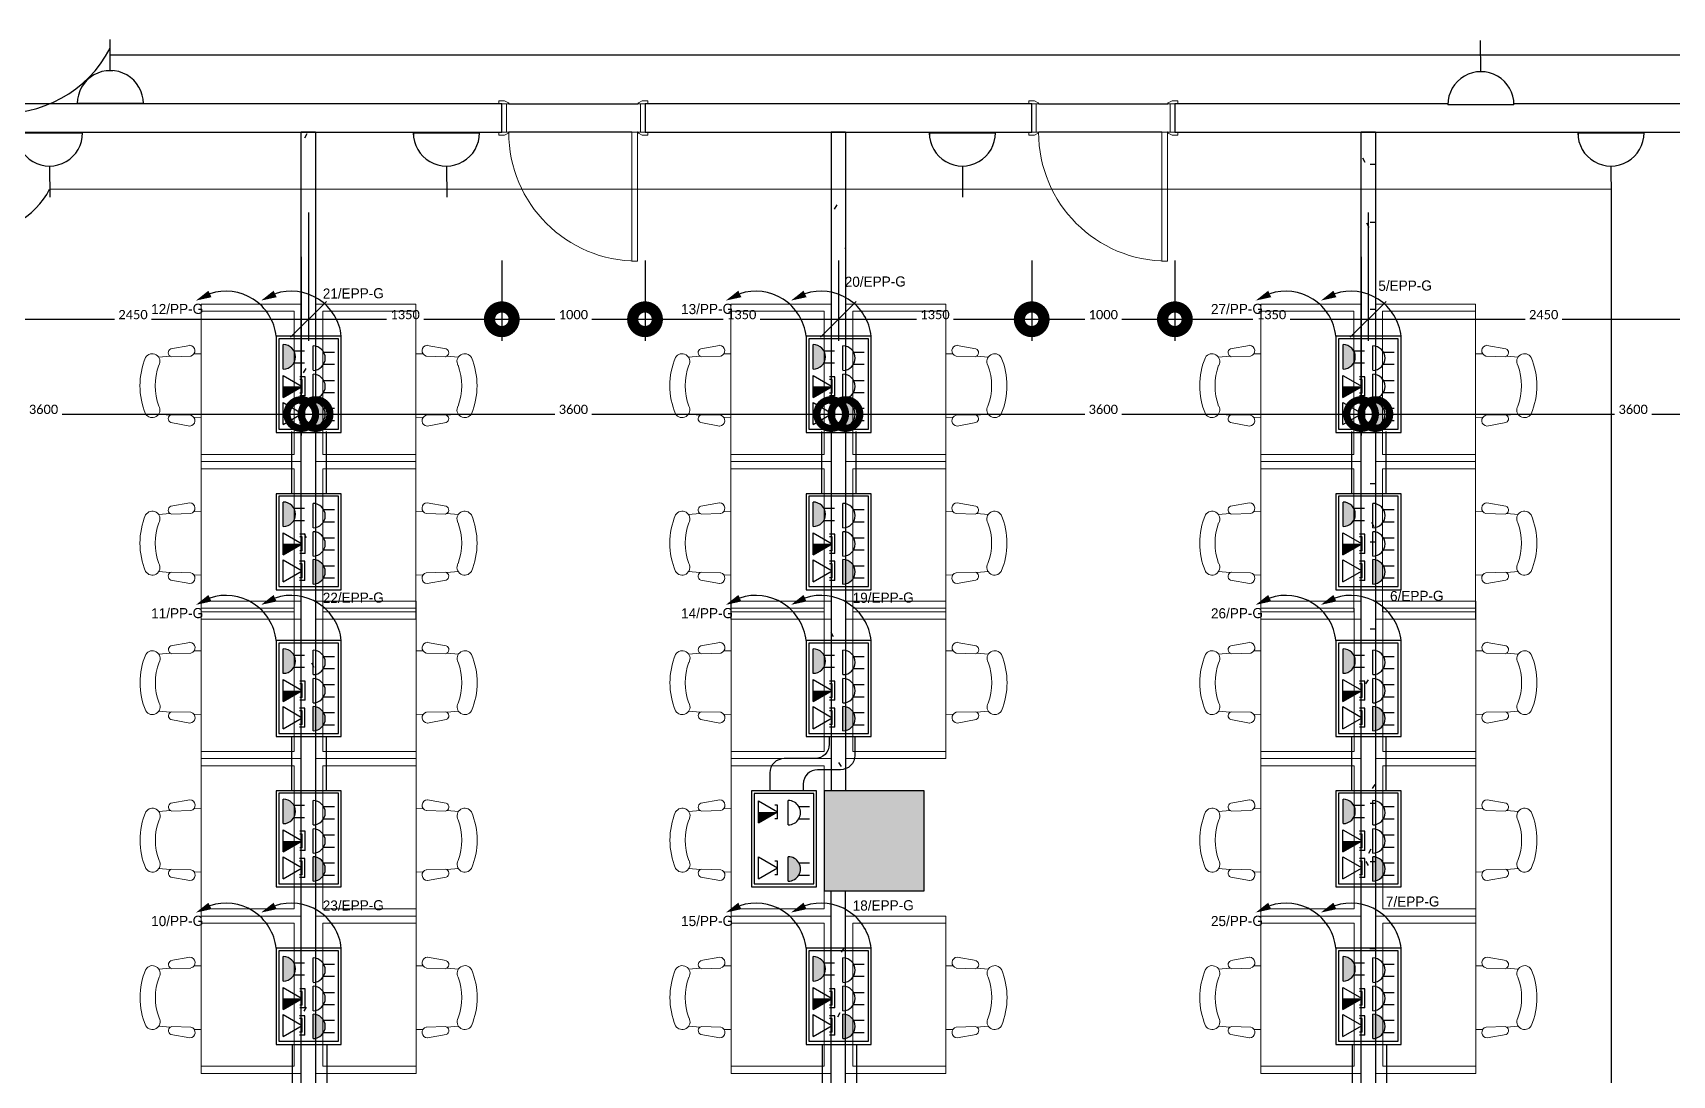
# Model space of a CAD drawing. Header units: metres. Extents: x 15.7 to 112.1, y 4.7 to 71.5.
# Drawn here: x 74.62 to 86.07, y 49.46 to 56.74 of the extents above; entities that cross this region are included whole.
import ezdxf

# ---------------------------------------------------------------- set-up
doc = ezdxf.new("R2010")
doc.units = ezdxf.units.M
doc.set_wipeout_variables(frame=1)
doc.layers.get('0').update_dxf_attribs({"color": 3})
for name, color, linetype in [('00', 252, 'Continuous'), ('E-SOCKET', 3, 'Continuous'), ('EL. BLOCK', 3, 'Continuous'), ('PW', 4, 'Continuous')]:
    doc.layers.add(name, color=color, linetype=linetype)
for name, color, linetype, lineweight in [('03-A-XR-GF$0$A-FURN', 55, 'Continuous', 5), ('A-DIM', 7, 'Continuous', 5), ('A-DOOR', 5, 'Continuous', 5)]:
    doc.layers.add(name, color=color, linetype=linetype, lineweight=lineweight)
doc.styles.add('Calibri', font='calibri.ttf', dxfattribs={"height": 0.212639})
doc.dimstyles.new('ECG_Dimn-Detl-100', dxfattribs={"dimscale": 0.3048, "dimtxt": 0.25, "dimasz": 1.312336, "dimexe": 0.492126, "dimexo": 0.0625, "dimgap": 0, "dimtad": 1, "dimdec": 0, "dimlfac": 1000, "dimzin": 0, "dimdsep": 46, "dimtxsty": 'Calibri', "dimblk1": 'DOTSMALL', "dimblk2": 'DOTSMALL', "dimsah": 1, "dimcen": 0.09, "dimdle": 0.492126, "dimazin": 0, "dimtfac": 1, "dimtdec": 4, "dimtix": 1, "dimtmove": 0, "dimatfit": 3, "dimfxl": 0.492126, "dimfxlon": 1, "dimtvp": 1, "dimtolj": 1, "dimtzin": 0, "dimarcsym": 2})
doc.dimstyles.new('ECG_Dimn-Detl-100_2', dxfattribs={"dimscale": 0.3048, "dimtxt": 0.25, "dimasz": 1.312336, "dimexe": 0.492126, "dimexo": 0.0625, "dimgap": 0, "dimtad": 1, "dimdec": 0, "dimlfac": 1000, "dimzin": 0, "dimdsep": 46, "dimtxsty": 'Calibri', "dimblk1": 'DOTSMALL', "dimblk2": 'DOTSMALL', "dimsah": 1, "dimcen": 0.09, "dimdle": 0.492126, "dimazin": 0, "dimtfac": 1, "dimtdec": 4, "dimtix": 1, "dimtmove": 0, "dimatfit": 3, "dimfxl": 0.492126, "dimfxlon": 1, "dimtvp": 1, "dimtolj": 1, "dimtzin": 0, "dimarcsym": 2})
doc.dimstyles.new('ECG_Dimn-Detl-100_3', dxfattribs={"dimscale": 0.3048, "dimtxt": 0.25, "dimasz": 0.82021, "dimexe": 0.492126, "dimexo": 0.0625, "dimgap": 0, "dimtad": 1, "dimdec": 0, "dimlfac": 1000, "dimzin": 0, "dimdsep": 46, "dimtxsty": 'Calibri', "dimblk1": 'DOTSMALL', "dimblk2": 'OBLIQUE', "dimsah": 1, "dimcen": 0.09, "dimdle": 0.492126, "dimazin": 0, "dimtfac": 1, "dimtdec": 4, "dimtix": 1, "dimtmove": 0, "dimatfit": 3, "dimfxl": 0.492126, "dimfxlon": 1, "dimtvp": 1, "dimtolj": 1, "dimtzin": 0, "dimarcsym": 2})
doc.dimstyles.new('ECG_Dimn-Detl-100_4', dxfattribs={"dimscale": 0.3048, "dimtxt": 0.25, "dimasz": 0.82021, "dimexe": 0.492126, "dimexo": 0.0625, "dimgap": 0, "dimtad": 1, "dimdec": 0, "dimlfac": 1000, "dimzin": 0, "dimdsep": 46, "dimtxsty": 'Calibri', "dimblk1": 'OBLIQUE', "dimblk2": 'DOTSMALL', "dimsah": 1, "dimcen": 0.09, "dimdle": 0.492126, "dimazin": 0, "dimtfac": 1, "dimtdec": 4, "dimtix": 1, "dimtmove": 0, "dimatfit": 3, "dimfxl": 0.492126, "dimfxlon": 1, "dimtvp": 1, "dimtolj": 1, "dimtzin": 0, "dimarcsym": 2})
pattern_1 = [(0, (0, 0), (0.813, 0.203), [0.034, -0.576, 0.034, -0.576, -3.251]), (0, (0, 0), (0.813, 0.203), [-1.219, 0.034, -1.186, 0.034, -0.576, -1.422]), (0, (0, 0), (0.813, 0.203), [-3.048, 0.034, -0.373, 0.034, -0.982]), (120, (0.305, 0.102), (-0.58230316, 0.60257865), [0.034, -0.576, 0.034, -0.576, -3.251]), (120, (0.305, 0.102), (-0.58230316, 0.60257865), [-1.219, 0.034, -1.186, 0.034, -0.576, -1.422]), (120, (0.305, 0.102), (-0.58230316, 0.60257865), [-3.048, 0.034, -0.373, 0.034, -0.982]), (240, (0.406, 0.508), (-0.23069684, -0.80557865), [0.034, -0.576, 0.034, -0.576, -3.251]), (240, (0.406, 0.508), (-0.23069684, -0.80557865), [-1.219, 0.034, -1.186, 0.034, -0.576, -1.422]), (240, (0.406, 0.508), (-0.23069684, -0.80557865), [-3.048, 0.034, -0.373, 0.034, -0.982])]

# ---------------------------------------------------------------- blocks, each defined once
blk = doc.blocks.new('ECG_ Door-Single Leaf-Gnrc - 1000x2200 mm-2067090-GROUND FLOOR PLAN')
at = {"layer": 'A-DOOR'}
for p, q in [((-0.52, 0.12), (-0.48, 0.12)), ((-0.52, 0.1), (-0.52, 0.12)), ((-0.48, 0.12), (-0.454, 0.106)), ((0.454, 0.106), (0.48, 0.12)), ((0.48, 0.12), (0.52, 0.12)), ((0.52, 0.12), (0.52, 0.1)), ((-0.45, 0.1), (-0.5, 0.1)), ((-0.5, 0.1), (-0.468, 0.1)), ((-0.468, 0.1), (-0.468, -0.1)), ((0.5, 0.1), (0.45, 0.1)), ((0.468, 0.1), (0.5, 0.1)), ((0.468, -0.1), (0.468, 0.1)), ((-0.52, -0.12), (-0.52, -0.1)), ((-0.5, -0.1), (-0.45, -0.1)), ((-0.468, -0.1), (-0.5, -0.1)), ((-0.454, -0.106), (-0.48, -0.12)), ((0.408, -0.1), (0.448, -0.1)), ((0.408, -1), (0.408, -0.1)), ((0.408, -0.1), (0.408, -1)), ((0.448, -0.1), (0.408, -0.1)), ((0.448, -0.1), (0.448, -1)), ((0.448, -1), (0.448, -0.1)), ((0.45, -0.1), (0.5, -0.1)), ((0.48, -0.12), (0.454, -0.106)), ((0.5, -0.1), (0.468, -0.1)), ((0.52, -0.1), (0.52, -0.12)), ((-0.48, -0.12), (-0.52, -0.12)), ((0.52, -0.12), (0.48, -0.12)), ((0.448, -1), (0.408, -1)), ((0.408, -1), (0.448, -1))]:
    blk.add_line(p, q, dxfattribs=at)
for centre, radius, start, end in [((-0.458, 0.099), 0.00806, 7.125, 60.2551), ((0.458, 0.099), 0.00806, 119.7449, 172.875), ((-0.458, -0.099), 0.00806, 299.7449, 352.875), ((0.448, -0.1), 0.9, 180, 270), ((0.458, -0.099), 0.00806, 187.125, 240.2551)]:
    blk.add_arc(centre, radius, start, end, dxfattribs=at)
blk = doc.blocks.new('B806-B02 - CALL CENTER - FURN GROUND FLOOR_dwg_03-A-XR-GF$0$chair-3478258-GROUND FLOOR PLAN')
at = {"layer": '03-A-XR-GF$0$A-FURN'}
for p, q in [((21.982, -2.594), (22.027, -2.595)), ((22.188, -2.615), (22.054, -2.611)), ((22.193, -2.559), (22.061, -2.535)), ((22.199, -2.611), (22.278, -2.618)), ((21.982, -3.041), (22.027, -3.039)), ((22.188, -3.02), (22.054, -3.024)), ((22.193, -3.075), (22.061, -3.099)), ((22.199, -3.023), (22.278, -3.016))]:
    blk.add_line(p, q, dxfattribs=at)
for centre, radius, start, end in [((22.063, -2.573), 0.0384, 93.5132, 255.9932), ((22.182, -2.586), 0.0291, 282.2827, 67.7765), ((22.323, -2.648), 0.0542, 31.265, 209.6825), ((21.898, -2.817), 0.511, 337.2611, 22.7389), ((21.891, -2.817), 0.411, 339.7134, 20.2866), ((22.323, -2.986), 0.0542, 150.3175, 328.735), ((22.063, -3.061), 0.0384, 104.0068, 266.4868), ((22.182, -3.048), 0.0291, 292.2235, 77.7173)]:
    blk.add_arc(centre, radius, start, end, dxfattribs=at)
blk = doc.blocks.new('B806-B02 - CALL CENTER - FURN GROUND FLOOR_dwg_03-A-XR-GF$0$UNIT130-3478259-GROUND FLOOR PLAN')
at = {"layer": '03-A-XR-GF$0$A-FURN'}
for p, q in [((-0.725, -1.05), (-0.725, -0.25)), ((-0.025, -1.2), (-0.725, -1.2))]:
    blk.add_line(p, q, dxfattribs=at)
at = {"layer": '03-A-XR-GF$0$A-FURN', "flags": 128}
for points in [[(-0.725, -1.2), (-0.725, -0.1), (-0.025, -0.1)], [(-0.725, -1.15), (-0.075, -1.15), (-0.075, -0.15), (-0.725, -0.15)]]:
    blk.add_lwpolyline(points, dxfattribs=at)
at = {"extrusion": (0, 0, -1), "zscale": -1}
blk.add_blockref('B806-B02 - CALL CENTER - FURN GROUND FLOOR_dwg_03-A-XR-GF$0$chair-3478258-GROUND FLOOR PLAN', (-21.257, 2.147), dxfattribs=at)
blk = doc.blocks.new('B806-B02 - CALL CENTER - FURN GROUND FLOOR_dwg_03-A-XR-GF$0$UNIT130-3478260-GROUND FLOOR PLAN')
at = {"layer": '03-A-XR-GF$0$A-FURN'}
for p, q in [((-0.725, -1.05), (-0.725, -0.25)), ((-0.025, -1.2), (-0.725, -1.2))]:
    blk.add_line(p, q, dxfattribs=at)
at = {"layer": '03-A-XR-GF$0$A-FURN', "flags": 128}
for points in [[(-0.725, -1.2), (-0.725, -0.1), (-0.025, -0.1)], [(-0.725, -1.15), (-0.075, -1.15), (-0.075, -0.15), (-0.725, -0.15)]]:
    blk.add_lwpolyline(points, dxfattribs=at)
at = {"extrusion": (0, 0, -1), "zscale": -1}
blk.add_blockref('B806-B02 - CALL CENTER - FURN GROUND FLOOR_dwg_03-A-XR-GF$0$chair-3478258-GROUND FLOOR PLAN', (-21.257, 2.147), dxfattribs=at)
blk = doc.blocks.new('B806-B02 - CALL CENTER - FURN GROUND FLOOR_dwg_03-A-XR-GF$0$UNIT130-V107-GROUND FLOOR PLAN')
at = {"layer": '03-A-XR-GF$0$A-FURN'}
blk.add_line((-0.725, -1.05), (-0.725, -0.25), dxfattribs=at)
at = {"layer": '03-A-XR-GF$0$A-FURN', "flags": 128}
blk.add_lwpolyline([(-0.725, -1.2), (-0.725, -0.1), (-0.025, -0.1), (-0.025, -1.2)], close=True, dxfattribs=at)
blk.add_lwpolyline([(-0.725, -1.15), (-0.075, -1.15), (-0.075, -0.15), (-0.725, -0.15)], dxfattribs=at)
at = {"extrusion": (0, 0, -1), "zscale": -1}
blk.add_blockref('B806-B02 - CALL CENTER - FURN GROUND FLOOR_dwg_03-A-XR-GF$0$chair-3478258-GROUND FLOOR PLAN', (-21.257, 2.147), dxfattribs=at)
blk = doc.blocks.new('B806-B02 - CALL CENTER - FURN GROUND FLOOR_dwg_03-A-XR-GF$0$UNIT130-V108-GROUND FLOOR PLAN')
at = {"layer": '03-A-XR-GF$0$A-FURN'}
for p, q in [((-0.725, -1.05), (-0.725, -0.25)), ((-0.025, -1.2), (-0.725, -1.2))]:
    blk.add_line(p, q, dxfattribs=at)
at = {"layer": '03-A-XR-GF$0$A-FURN', "flags": 128}
for points in [[(-0.725, -1.2), (-0.725, -0.1), (-0.025, -0.1)], [(-0.725, -1.15), (-0.075, -1.15), (-0.075, -0.15), (-0.725, -0.15)]]:
    blk.add_lwpolyline(points, dxfattribs=at)
at = {"extrusion": (0, 0, -1), "zscale": -1}
blk.add_blockref('B806-B02 - CALL CENTER - FURN GROUND FLOOR_dwg_03-A-XR-GF$0$chair-3478258-GROUND FLOOR PLAN', (-21.257, 2.147), dxfattribs=at)
blk = doc.blocks.new('B806-B02 - CALL CENTER - FURN GROUND FLOOR_dwg_03-A-XR-GF$0$UNIT130-V117-GROUND FLOOR PLAN')
at = {"layer": '03-A-XR-GF$0$A-FURN'}
for p, q in [((-0.725, -1.05), (-0.725, -0.25)), ((-0.025, -1.2), (-0.725, -1.2))]:
    blk.add_line(p, q, dxfattribs=at)
at = {"layer": '03-A-XR-GF$0$A-FURN', "flags": 128}
for points in [[(-0.725, -1.2), (-0.725, -0.1), (-0.025, -0.1)], [(-0.725, -1.15), (-0.075, -1.15), (-0.075, -0.15), (-0.725, -0.15)]]:
    blk.add_lwpolyline(points, dxfattribs=at)
at = {"extrusion": (0, 0, -1), "zscale": -1}
blk.add_blockref('B806-B02 - CALL CENTER - FURN GROUND FLOOR_dwg_03-A-XR-GF$0$chair-3478258-GROUND FLOOR PLAN', (-21.257, 2.147), dxfattribs=at)
blk = doc.blocks.new('B806-B02 - CALL CENTER - FURN GROUND FLOOR_dwg_03-A-XR-GF$0$UNIT130-V143-GROUND FLOOR PLAN')
at = {"layer": '03-A-XR-GF$0$A-FURN'}
for p, q in [((-0.725, -1.05), (-0.725, -0.25)), ((-0.026, -1.2), (-0.725, -1.2))]:
    blk.add_line(p, q, dxfattribs=at)
at = {"layer": '03-A-XR-GF$0$A-FURN', "flags": 128}
for points in [[(-0.725, -1.2), (-0.725, -0.1), (-0.026, -0.1)], [(-0.725, -1.15), (-0.075, -1.15), (-0.075, -0.15), (-0.725, -0.15)]]:
    blk.add_lwpolyline(points, dxfattribs=at)
at = {"extrusion": (0, 0, -1), "zscale": -1}
blk.add_blockref('B806-B02 - CALL CENTER - FURN GROUND FLOOR_dwg_03-A-XR-GF$0$chair-3478258-GROUND FLOOR PLAN', (-21.257, 2.147), dxfattribs=at)
blk = doc.blocks.new('B806-B02 - CALL CENTER - FURN GROUND FLOOR_dwg_03-A-XR-GF$0$UNIT130-V144-GROUND FLOOR PLAN')
at = {"layer": '03-A-XR-GF$0$A-FURN'}
for p, q in [((-0.725, -1.05), (-0.725, -0.25)), ((-0.026, -1.2), (-0.725, -1.2))]:
    blk.add_line(p, q, dxfattribs=at)
at = {"layer": '03-A-XR-GF$0$A-FURN', "flags": 128}
for points in [[(-0.725, -1.2), (-0.725, -0.1), (-0.026, -0.1)], [(-0.725, -1.15), (-0.075, -1.15), (-0.075, -0.15), (-0.725, -0.15)]]:
    blk.add_lwpolyline(points, dxfattribs=at)
at = {"extrusion": (0, 0, -1), "zscale": -1}
blk.add_blockref('B806-B02 - CALL CENTER - FURN GROUND FLOOR_dwg_03-A-XR-GF$0$chair-3478258-GROUND FLOOR PLAN', (-21.257, 2.147), dxfattribs=at)
blk = doc.blocks.new('B806-B02 - CALL CENTER - FURN GROUND FLOOR_dwg_03-A-XR-GF$0$UNIT130-V145-GROUND FLOOR PLAN')
at = {"layer": '03-A-XR-GF$0$A-FURN'}
for p, q in [((-0.725, -1.05), (-0.725, -0.25)), ((-0.026, -1.2), (-0.725, -1.2))]:
    blk.add_line(p, q, dxfattribs=at)
at = {"layer": '03-A-XR-GF$0$A-FURN', "flags": 128}
for points in [[(-0.725, -1.2), (-0.725, -0.1), (-0.026, -0.1)], [(-0.075, -0.324), (-0.075, -0.15), (-0.725, -0.15)], [(-0.725, -1.15), (-0.075, -1.15), (-0.075, -1.024)]]:
    blk.add_lwpolyline(points, dxfattribs=at)
at = {"extrusion": (0, 0, -1), "zscale": -1}
blk.add_blockref('B806-B02 - CALL CENTER - FURN GROUND FLOOR_dwg_03-A-XR-GF$0$chair-3478258-GROUND FLOOR PLAN', (-21.257, 2.147), dxfattribs=at)
blk = doc.blocks.new('B806-B02 - CALL CENTER - FURN GROUND FLOOR_dwg_03-A-XR-GF$0$UNIT130-V146-GROUND FLOOR PLAN')
at = {"layer": '03-A-XR-GF$0$A-FURN'}
for p, q in [((-0.725, -1.05), (-0.725, -0.25)), ((-0.026, -1.2), (-0.725, -1.2))]:
    blk.add_line(p, q, dxfattribs=at)
at = {"layer": '03-A-XR-GF$0$A-FURN', "flags": 128}
for points in [[(-0.725, -1.2), (-0.725, -0.1), (-0.026, -0.1)], [(-0.725, -1.15), (-0.075, -1.15), (-0.075, -0.15), (-0.725, -0.15)]]:
    blk.add_lwpolyline(points, dxfattribs=at)
at = {"extrusion": (0, 0, -1), "zscale": -1}
blk.add_blockref('B806-B02 - CALL CENTER - FURN GROUND FLOOR_dwg_03-A-XR-GF$0$chair-3478258-GROUND FLOOR PLAN', (-21.257, 2.147), dxfattribs=at)
blk = doc.blocks.new('B806-B02 - CALL CENTER - FURN GROUND FLOOR_dwg_03-A-XR-GF$0$UNIT130-V147-GROUND FLOOR PLAN')
at = {"layer": '03-A-XR-GF$0$A-FURN'}
for p, q in [((-0.725, -1.05), (-0.725, -0.25)), ((-0.026, -1.2), (-0.725, -1.2))]:
    blk.add_line(p, q, dxfattribs=at)
at = {"layer": '03-A-XR-GF$0$A-FURN', "flags": 128}
for points in [[(-0.725, -1.2), (-0.725, -0.1), (-0.026, -0.1)], [(-0.725, -1.15), (-0.075, -1.15), (-0.075, -0.15), (-0.725, -0.15)]]:
    blk.add_lwpolyline(points, dxfattribs=at)
at = {"extrusion": (0, 0, -1), "zscale": -1}
blk.add_blockref('B806-B02 - CALL CENTER - FURN GROUND FLOOR_dwg_03-A-XR-GF$0$chair-3478258-GROUND FLOOR PLAN', (-21.257, 2.147), dxfattribs=at)
blk = doc.blocks.new('B806-B02 - CALL CENTER - FURN GROUND FLOOR_dwg_03-A-XR-GF$0$UNIT130-V148-GROUND FLOOR PLAN')
at = {"layer": '03-A-XR-GF$0$A-FURN'}
for p, q in [((-0.725, -1.05), (-0.725, -0.25)), ((-0.026, -1.2), (-0.725, -1.2))]:
    blk.add_line(p, q, dxfattribs=at)
at = {"layer": '03-A-XR-GF$0$A-FURN', "flags": 128}
for points in [[(-0.725, -1.2), (-0.725, -0.1), (-0.026, -0.1)], [(-0.725, -1.15), (-0.075, -1.15), (-0.075, -0.15), (-0.725, -0.15)]]:
    blk.add_lwpolyline(points, dxfattribs=at)
at = {"extrusion": (0, 0, -1), "zscale": -1}
blk.add_blockref('B806-B02 - CALL CENTER - FURN GROUND FLOOR_dwg_03-A-XR-GF$0$chair-3478258-GROUND FLOOR PLAN', (-21.257, 2.147), dxfattribs=at)
blk = doc.blocks.new('B806-B02 - CALL CENTER - FURN GROUND FLOOR_dwg_03-A-XR-GF$0$UNIT130-V149-GROUND FLOOR PLAN')
at = {"layer": '03-A-XR-GF$0$A-FURN'}
for p, q in [((-0.725, -1.05), (-0.725, -0.25)), ((-0.026, -1.2), (-0.725, -1.2))]:
    blk.add_line(p, q, dxfattribs=at)
at = {"layer": '03-A-XR-GF$0$A-FURN', "flags": 128}
for points in [[(-0.725, -1.2), (-0.725, -0.1), (-0.026, -0.1)], [(-0.725, -1.15), (-0.075, -1.15), (-0.075, -0.15), (-0.725, -0.15)]]:
    blk.add_lwpolyline(points, dxfattribs=at)
at = {"extrusion": (0, 0, -1), "zscale": -1}
blk.add_blockref('B806-B02 - CALL CENTER - FURN GROUND FLOOR_dwg_03-A-XR-GF$0$chair-3478258-GROUND FLOOR PLAN', (-21.257, 2.147), dxfattribs=at)
blk = doc.blocks.new('B806-B02 - CALL CENTER - FURN GROUND FLOOR_dwg_03-A-XR-GF$0$UNIT130-V150-GROUND FLOOR PLAN')
at = {"layer": '03-A-XR-GF$0$A-FURN'}
for p, q in [((-0.725, -1.05), (-0.725, -0.25)), ((-0.026, -1.2), (-0.725, -1.2))]:
    blk.add_line(p, q, dxfattribs=at)
at = {"layer": '03-A-XR-GF$0$A-FURN', "flags": 128}
for points in [[(-0.725, -1.2), (-0.725, -0.1), (-0.026, -0.1)], [(-0.725, -1.15), (-0.075, -1.15), (-0.075, -0.15), (-0.725, -0.15)]]:
    blk.add_lwpolyline(points, dxfattribs=at)
at = {"extrusion": (0, 0, -1), "zscale": -1}
blk.add_blockref('B806-B02 - CALL CENTER - FURN GROUND FLOOR_dwg_03-A-XR-GF$0$chair-3478258-GROUND FLOOR PLAN', (-21.257, 2.147), dxfattribs=at)
blk = doc.blocks.new('B806-B02 - CALL CENTER - FURN GROUND FLOOR_dwg_03-A-XR-GF$0$UNIT130-V151-GROUND FLOOR PLAN')
at = {"layer": '03-A-XR-GF$0$A-FURN'}
for p, q in [((-0.725, -1.05), (-0.725, -0.25)), ((-0.026, -1.2), (-0.725, -1.2))]:
    blk.add_line(p, q, dxfattribs=at)
at = {"layer": '03-A-XR-GF$0$A-FURN', "flags": 128}
for points in [[(-0.725, -1.2), (-0.725, -0.1), (-0.026, -0.1)], [(-0.725, -1.15), (-0.075, -1.15), (-0.075, -0.15), (-0.725, -0.15)]]:
    blk.add_lwpolyline(points, dxfattribs=at)
at = {"extrusion": (0, 0, -1), "zscale": -1}
blk.add_blockref('B806-B02 - CALL CENTER - FURN GROUND FLOOR_dwg_03-A-XR-GF$0$chair-3478258-GROUND FLOOR PLAN', (-21.257, 2.147), dxfattribs=at)
blk = doc.blocks.new('B806-B02 - CALL CENTER - FURN GROUND FLOOR_dwg-3278331-GROUND FLOOR PLAN')
at = {"rotation": 359.9999845375016}
for name, p in [('B806-B02 - CALL CENTER - FURN GROUND FLOOR_dwg_03-A-XR-GF$0$UNIT130-3478260-GROUND FLOOR PLAN', (76.519, 54.947)), ('B806-B02 - CALL CENTER - FURN GROUND FLOOR_dwg_03-A-XR-GF$0$UNIT130-3478260-GROUND FLOOR PLAN', (76.519, 54.947)), ('B806-B02 - CALL CENTER - FURN GROUND FLOOR_dwg_03-A-XR-GF$0$UNIT130-V108-GROUND FLOOR PLAN', (80.219, 54.947)), ('B806-B02 - CALL CENTER - FURN GROUND FLOOR_dwg_03-A-XR-GF$0$UNIT130-V117-GROUND FLOOR PLAN', (83.919, 54.947)), ('B806-B02 - CALL CENTER - FURN GROUND FLOOR_dwg_03-A-XR-GF$0$UNIT130-3478260-GROUND FLOOR PLAN', (76.519, 53.847)), ('B806-B02 - CALL CENTER - FURN GROUND FLOOR_dwg_03-A-XR-GF$0$UNIT130-3478260-GROUND FLOOR PLAN', (76.519, 53.847)), ('B806-B02 - CALL CENTER - FURN GROUND FLOOR_dwg_03-A-XR-GF$0$UNIT130-V108-GROUND FLOOR PLAN', (80.219, 53.847)), ('B806-B02 - CALL CENTER - FURN GROUND FLOOR_dwg_03-A-XR-GF$0$UNIT130-V117-GROUND FLOOR PLAN', (83.919, 53.847)), ('B806-B02 - CALL CENTER - FURN GROUND FLOOR_dwg_03-A-XR-GF$0$UNIT130-V149-GROUND FLOOR PLAN', (76.52, 52.872)), ('B806-B02 - CALL CENTER - FURN GROUND FLOOR_dwg_03-A-XR-GF$0$UNIT130-V149-GROUND FLOOR PLAN', (76.52, 52.872)), ('B806-B02 - CALL CENTER - FURN GROUND FLOOR_dwg_03-A-XR-GF$0$UNIT130-V150-GROUND FLOOR PLAN', (80.22, 52.872)), ('B806-B02 - CALL CENTER - FURN GROUND FLOOR_dwg_03-A-XR-GF$0$UNIT130-V151-GROUND FLOOR PLAN', (83.92, 52.872)), ('B806-B02 - CALL CENTER - FURN GROUND FLOOR_dwg_03-A-XR-GF$0$UNIT130-V143-GROUND FLOOR PLAN', (76.52, 51.772)), ('B806-B02 - CALL CENTER - FURN GROUND FLOOR_dwg_03-A-XR-GF$0$UNIT130-V143-GROUND FLOOR PLAN', (76.52, 51.772)), ('B806-B02 - CALL CENTER - FURN GROUND FLOOR_dwg_03-A-XR-GF$0$UNIT130-V145-GROUND FLOOR PLAN', (80.22, 51.772)), ('B806-B02 - CALL CENTER - FURN GROUND FLOOR_dwg_03-A-XR-GF$0$UNIT130-V147-GROUND FLOOR PLAN', (83.92, 51.772)), ('B806-B02 - CALL CENTER - FURN GROUND FLOOR_dwg_03-A-XR-GF$0$UNIT130-V144-GROUND FLOOR PLAN', (76.52, 50.672)), ('B806-B02 - CALL CENTER - FURN GROUND FLOOR_dwg_03-A-XR-GF$0$UNIT130-V144-GROUND FLOOR PLAN', (76.52, 50.672)), ('B806-B02 - CALL CENTER - FURN GROUND FLOOR_dwg_03-A-XR-GF$0$UNIT130-V146-GROUND FLOOR PLAN', (80.22, 50.672)), ('B806-B02 - CALL CENTER - FURN GROUND FLOOR_dwg_03-A-XR-GF$0$UNIT130-V148-GROUND FLOOR PLAN', (83.92, 50.672))]:
    blk.add_blockref(name, p, dxfattribs=at)
at = {"extrusion": (0, 0, -1), "zscale": -1}
for name, p in [('B806-B02 - CALL CENTER - FURN GROUND FLOOR_dwg_03-A-XR-GF$0$UNIT130-3478259-GROUND FLOOR PLAN', (-76.569, 54.947)), ('B806-B02 - CALL CENTER - FURN GROUND FLOOR_dwg_03-A-XR-GF$0$UNIT130-3478259-GROUND FLOOR PLAN', (-76.569, 54.947)), ('B806-B02 - CALL CENTER - FURN GROUND FLOOR_dwg_03-A-XR-GF$0$UNIT130-V107-GROUND FLOOR PLAN', (-80.269, 54.947)), ('B806-B02 - CALL CENTER - FURN GROUND FLOOR_dwg_03-A-XR-GF$0$UNIT130-3478259-GROUND FLOOR PLAN', (-83.969, 54.947)), ('B806-B02 - CALL CENTER - FURN GROUND FLOOR_dwg_03-A-XR-GF$0$UNIT130-3478259-GROUND FLOOR PLAN', (-76.569, 53.847)), ('B806-B02 - CALL CENTER - FURN GROUND FLOOR_dwg_03-A-XR-GF$0$UNIT130-3478259-GROUND FLOOR PLAN', (-76.569, 53.847)), ('B806-B02 - CALL CENTER - FURN GROUND FLOOR_dwg_03-A-XR-GF$0$UNIT130-V107-GROUND FLOOR PLAN', (-80.269, 53.847)), ('B806-B02 - CALL CENTER - FURN GROUND FLOOR_dwg_03-A-XR-GF$0$UNIT130-3478259-GROUND FLOOR PLAN', (-83.969, 53.847)), ('B806-B02 - CALL CENTER - FURN GROUND FLOOR_dwg_03-A-XR-GF$0$UNIT130-V107-GROUND FLOOR PLAN', (-76.57, 52.872)), ('B806-B02 - CALL CENTER - FURN GROUND FLOOR_dwg_03-A-XR-GF$0$UNIT130-V107-GROUND FLOOR PLAN', (-76.57, 52.872)), ('B806-B02 - CALL CENTER - FURN GROUND FLOOR_dwg_03-A-XR-GF$0$UNIT130-V107-GROUND FLOOR PLAN', (-80.27, 52.872)), ('B806-B02 - CALL CENTER - FURN GROUND FLOOR_dwg_03-A-XR-GF$0$UNIT130-V107-GROUND FLOOR PLAN', (-83.97, 52.872)), ('B806-B02 - CALL CENTER - FURN GROUND FLOOR_dwg_03-A-XR-GF$0$UNIT130-V107-GROUND FLOOR PLAN', (-76.57, 51.772)), ('B806-B02 - CALL CENTER - FURN GROUND FLOOR_dwg_03-A-XR-GF$0$UNIT130-V107-GROUND FLOOR PLAN', (-76.57, 51.772)), ('B806-B02 - CALL CENTER - FURN GROUND FLOOR_dwg_03-A-XR-GF$0$UNIT130-V107-GROUND FLOOR PLAN', (-83.97, 51.772)), ('B806-B02 - CALL CENTER - FURN GROUND FLOOR_dwg_03-A-XR-GF$0$UNIT130-V107-GROUND FLOOR PLAN', (-76.57, 50.672)), ('B806-B02 - CALL CENTER - FURN GROUND FLOOR_dwg_03-A-XR-GF$0$UNIT130-V107-GROUND FLOOR PLAN', (-76.57, 50.672)), ('B806-B02 - CALL CENTER - FURN GROUND FLOOR_dwg_03-A-XR-GF$0$UNIT130-V107-GROUND FLOOR PLAN', (-80.27, 50.672)), ('B806-B02 - CALL CENTER - FURN GROUND FLOOR_dwg_03-A-XR-GF$0$UNIT130-V107-GROUND FLOOR PLAN', (-83.97, 50.672))]:
    blk.add_blockref(name, p, dxfattribs=at)
blk = doc.blocks.new('_DotSmall')
at = {"color": 0, "linetype": 'ByBlock', "const_width": 0.5}
blk.add_lwpolyline([(-0.0625, 0, 1), (0.0625, 0, 1)], format="xyb", close=True, dxfattribs=at)
blk = doc.blocks.new('_Oblique')
at = {"color": 0, "linetype": 'ByBlock', "lineweight": -2}
blk.add_line((-0.5, -0.5), (0.5, 0.5), dxfattribs=at)
blk = doc.blocks.new('SS')
at = {"color": 3}
blk.add_wipeout([(-0.231, 0), (-0.222, 0.062), (-0.202, 0.111), (-0.167, 0.159), (-0.126, 0.193), (-0.069, 0.22), (-0.025, 0.229), (0.05, 0.225), (0.112, 0.201), (0.155, 0.171), (0.195, 0.123), (0.218, 0.077), (0.229, 0.025), (0.229, 0)], dxfattribs=at)
at = {"layer": 'E-SOCKET', "color": 3}
for points in [[(0, 0.231), (-0.002, 0.449)], [(0.231, 0), (-0.231, 0)]]:
    blk.add_lwpolyline(points, dxfattribs=at)
blk.add_arc((0, 0), 0.231, 359.9102, 180.0898, dxfattribs=at)
blk = doc.blocks.new('data1')
at = {"layer": 'EL. BLOCK', "linetype": 'ByBlock'}
h = blk.add_hatch(color=4, dxfattribs=at)
h.dxf.hatch_style = 1
h.paths.add_polyline_path([(0, 0.0719), (0, 0), (0.0415, 0)])
at = {"layer": 'PW', "color": 4}
for p, q in [((0.0361, 0.0822), (-0.0361, 0.0822)), ((-0.0361, 0.0822), (-0.0361, 0.062)), ((0.0259, 0.0719), (-0.0259, 0.0719)), ((-0.0259, 0.0719), (-0.0259, 0.062)), ((0.0415, 0), (0, 0.0719)), ((0.0259, 0.0719), (0.0259, 0.062)), ((0.0361, 0.0822), (0.0361, 0.062)), ((0.0415, 0), (-0.0415, 0))]:
    blk.add_line(p, q, dxfattribs=at)
blk.add_lwpolyline([(-0.0415, 0), (0, 0.0719)], dxfattribs=at)
blk = doc.blocks.new('FB')
at = {"layer": 'E-SOCKET', "lineweight": -3, "ltscale": 0.05, "transparency": 33554658}
h = blk.add_hatch(color=1, dxfattribs=at)
h.dxf.hatch_style = 1
edge = h.paths.add_edge_path()
edge.add_line((0.479, 0.418), (0.202, 0.418))
edge.add_ellipse((0.341, 0.418), major_axis=(0.0981, 0.0981), ratio=1, start_angle=-45, end_angle=135, ccw=False)
h = blk.add_hatch(color=1, dxfattribs=at)
h.dxf.hatch_style = 1
edge = h.paths.add_edge_path()
edge.add_line((-0.173, 0.081), (-0.451, 0.081))
edge.add_ellipse((-0.312, 0.081), major_axis=(0.0981, 0.0981), ratio=1, start_angle=-45, end_angle=135, ccw=False)
at = {"layer": 'E-SOCKET', "color": 3}
for p, q in [((-0.366, 0.538), (-0.366, 0.66)), ((-0.228, 0.538), (-0.228, 0.66)), ((-0.045, 0.538), (-0.045, 0.66)), ((0.093, 0.538), (0.093, 0.66)), ((0.272, 0.538), (0.272, 0.66)), ((0.41, 0.538), (0.41, 0.66)), ((-0.159, 0.418), (-0.436, 0.418)), ((0.163, 0.418), (-0.114, 0.418)), ((0.48, 0.418), (0.202, 0.418)), ((-0.381, 0.202), (-0.381, 0.323)), ((-0.243, 0.202), (-0.243, 0.323)), ((-0.173, 0.081), (-0.451, 0.081))]:
    blk.add_line(p, q, dxfattribs=at)
blk.add_lwpolyline([(-0.545, 0.739), (-0.545, 0), (0.545, 0), (0.545, 0.739)], close=True, dxfattribs=at)
at = {"layer": 'E-SOCKET', "color": 3, "ltscale": 1000}
blk.add_lwpolyline([(-0.517, 0.707), (-0.517, 0.03), (0.509, 0.03), (0.509, 0.707)], close=True, dxfattribs=at)
at = {"layer": 'E-SOCKET', "color": 3}
for centre in [(-0.297, 0.418), (0.024, 0.418), (0.341, 0.418), (-0.312, 0.081)]:
    blk.add_ellipse(centre, major_axis=(0.0981, 0.0981), ratio=1, start_param=-0.785398, end_param=2.356194, dxfattribs=at)
at = {"layer": 'PW', "color": 4}
for p, q in [((0.439, 0.327), (0.221, 0.327)), ((0.221, 0.327), (0.221, 0.266)), ((0.408, 0.296), (0.252, 0.296)), ((0.252, 0.296), (0.252, 0.266)), ((0.455, 0.08), (0.33, 0.296)), ((0.408, 0.296), (0.408, 0.266)), ((0.439, 0.327), (0.439, 0.266)), ((0.455, 0.08), (0.205, 0.08))]:
    blk.add_line(p, q, dxfattribs=at)
blk.add_lwpolyline([(0.205, 0.08), (0.33, 0.296)], dxfattribs=at)
at = {"layer": 'E-SOCKET', "xscale": 3.010345175925185, "yscale": 3.010345175925185, "zscale": 3.010345175925185}
blk.add_blockref('data1', (0.023, 0.08), dxfattribs=at)

msp = doc.modelspace()

# ---------------------------------------------------------------- hatches: boundary and pattern name
at = {"layer": '00'}
h = msp.add_hatch(dxfattribs=at)
h.set_pattern_fill('FP_1', color=256, style=0, pattern_type=2)
h.set_pattern_definition(pattern_1)
h.paths.add_polyline_path([(76.4939, 37.1473), (76.5939, 37.1473), (76.5939, 56.0473), (76.4939, 56.0473), (76.4939, 38.6781)], flags=0)
h = msp.add_hatch(dxfattribs=at)
h.set_pattern_fill('FP_1', color=256, style=0, pattern_type=2)
h.set_pattern_definition(pattern_1)
h.paths.add_polyline_path([(80.2939, 37.1473), (80.2939, 42.9473), (80.1939, 42.9473), (80.1939, 37.1473)], flags=0)
h.paths.add_polyline_path([(80.1939, 43.6473), (80.2939, 43.6473), (80.2939, 50.7473), (80.1939, 50.7473), (80.1939, 47.4737)], flags=0)
h.paths.add_polyline_path([(80.2939, 51.4473), (80.2939, 56.0473), (80.1939, 56.0473), (80.1939, 51.4473)], flags=0)
h = msp.add_hatch(dxfattribs=at)
h.set_pattern_fill('FP_1', color=256, style=0, pattern_type=2)
h.set_pattern_definition(pattern_1)
h.paths.add_polyline_path([(83.9939, 37.1473), (83.9939, 56.0473), (83.8939, 56.0473), (83.8939, 37.1473)], flags=0)
msp.add_hatch(color=256, dxfattribs=at).paths.add_polyline_path([(80.2939, 50.7473), (80.8439, 50.7473), (80.8439, 51.4473), (80.1439, 51.4473), (80.1439, 50.7473), (80.1939, 50.7473)], flags=0)
at = {"layer": 'E-SOCKET', "lineweight": -3, "ltscale": 0.05, "transparency": 33554658}
h = msp.add_hatch(color=1, dxfattribs=at)
h.dxf.hatch_style = 1
edge = h.paths.add_edge_path()
edge.add_line((79.8941, 50.8156), (79.8941, 50.9865))
edge.add_ellipse((79.8941, 50.9011), major_axis=(0.0604, -0.0604), ratio=1, start_angle=-45, end_angle=135, ccw=False)
at = {"layer": 'EL. BLOCK', "linetype": 'ByBlock'}
h = msp.add_hatch(color=4, dxfattribs=at)
h.dxf.hatch_style = 1
h.paths.add_polyline_path([(79.8191, 51.2988), (79.6858, 51.2988), (79.6858, 51.2219)])

# ---------------------------------------------------------------- linework, layer by layer
at = {"elevation": 5.594}
for points in [[(75.7583, 54.8717, 0, 0.05, 0), (75.856, 54.918, 0.05, 0.05, 0)], [(79.4584, 54.8717, 0, 0.05, 0), (79.5561, 54.918, 0.05, 0.05, 0)], [(83.1583, 54.8717, 0, 0.05, 0), (83.256, 54.918, 0.05, 0.05, 0)], [(75.7583, 52.7461, 0, 0.05, 0), (75.856, 52.7923, 0.05, 0.05, 0)], [(79.4584, 52.7461, 0, 0.05, 0), (79.5561, 52.7923, 0.05, 0.05, 0)], [(83.1583, 52.7461, 0, 0.05, 0), (83.256, 52.7923, 0.05, 0.05, 0)], [(75.7583, 50.5961, 0, 0.05, 0), (75.856, 50.6423, 0.05, 0.05, 0)], [(79.4584, 50.5961, 0, 0.05, 0), (79.5561, 50.6423, 0.05, 0.05, 0)], [(83.1583, 50.5961, 0, 0.05, 0), (83.256, 50.6423, 0.05, 0.05, 0)]]:
    msp.add_lwpolyline(points, format="xyseb", dxfattribs=at)
at = {"color": 1, "elevation": 5.594}
for points in [[(76.2134, 54.8717, 0, 0.05, 0), (76.3111, 54.918, 0.05, 0.05, 0)], [(79.9135, 54.8717, 0, 0.05, 0), (80.0112, 54.918, 0.05, 0.05, 0)], [(83.6134, 54.8717, 0, 0.05, 0), (83.7111, 54.918, 0.05, 0.05, 0)], [(76.2134, 52.7461, 0, 0.05, 0), (76.3111, 52.7923, 0.05, 0.05, 0)], [(79.9135, 52.7461, 0, 0.05, 0), (80.0112, 52.7923, 0.05, 0.05, 0)], [(83.6134, 52.7461, 0, 0.05, 0), (83.7111, 52.7923, 0.05, 0.05, 0)], [(76.2134, 50.5961, 0, 0.05, 0), (76.3111, 50.6423, 0.05, 0.05, 0)], [(79.9135, 50.5961, 0, 0.05, 0), (80.0112, 50.6423, 0.05, 0.05, 0)], [(83.6134, 50.5961, 0, 0.05, 0), (83.7111, 50.6423, 0.05, 0.05, 0)]]:
    msp.add_lwpolyline(points, format="xyseb", dxfattribs=at)
at = {"color": 3}
for points in [[(76.4261, 53.9575), (76.4261, 53.5292)], [(80.1262, 53.9575), (80.1262, 53.5292)], [(83.8261, 53.9575), (83.8261, 53.5292)], [(76.4264, 51.8246), (76.4264, 51.4638)], [(83.8264, 51.8246), (83.8264, 51.4638)], [(76.4264, 51.4638), (76.4264, 51.4467)], [(83.8264, 51.4638), (83.8264, 51.4467)], [(76.4307, 49.6762), (76.4307, 49.2479)], [(80.1308, 49.6762), (80.1308, 49.2479)], [(83.8307, 49.6762), (83.8307, 49.2479)]]:
    msp.add_lwpolyline(points, dxfattribs=at)
at = {"color": 1}
for points in [[(76.6664, 53.9575), (76.6664, 53.5292)], [(80.3665, 53.9575), (80.3665, 53.5292)], [(84.0664, 53.9575), (84.0664, 53.5292)], [(76.6667, 51.8246), (76.6667, 51.4638)], [(84.0667, 51.8246), (84.0667, 51.4638)], [(76.6667, 51.4638), (76.6667, 51.4467)], [(84.0667, 51.4638), (84.0667, 51.4467)], [(76.671, 49.6762), (76.671, 49.2479)], [(80.3711, 49.6762), (80.3711, 49.2479)], [(84.071, 49.6762), (84.071, 49.2479)]]:
    msp.add_lwpolyline(points, dxfattribs=at)
at = {"color": 3}
msp.add_lwpolyline([(80.1803, 51.825), (80.1803, 51.7718, -0.4142136), (80.0803, 51.6718), (79.8658, 51.6718, 0.4142136), (79.7658, 51.5718), (79.7658, 51.4467)], format="xyb", dxfattribs=at)
at = {"color": 1}
msp.add_lwpolyline([(80.3589, 51.825), (80.3589, 51.6938, -0.4142136), (80.2589, 51.5938), (80.0988, 51.5938, 0.4142136), (79.9988, 51.4938), (79.9988, 51.4467)], format="xyb", dxfattribs=at)
for centre in [(75.9681, 54.5854), (79.6682, 54.5854), (83.3681, 54.5854), (75.9681, 52.4597), (79.6682, 52.4597), (83.3681, 52.4597), (75.9681, 50.3097), (79.6682, 50.3097), (83.3681, 50.3097)]:
    msp.add_arc(centre, 0.3521, 6.0268, 108.61281)
for centre in [(76.4232, 54.5854), (80.1233, 54.5854), (83.8232, 54.5854), (76.4232, 52.4597), (80.1233, 52.4597), (83.8232, 52.4597), (76.4232, 50.3097), (80.1233, 50.3097), (83.8232, 50.3097)]:
    msp.add_arc(centre, 0.3521, 6.0268, 108.61281, dxfattribs=at)
at = {"layer": '00'}
for p, q in [((77.8939, 56.2473), (74.0939, 56.2473)), ((77.8939, 56.0473), (77.8939, 56.2473)), ((77.9439, 56.2473), (78.8439, 56.2473)), ((77.9439, 56.2473), (78.8439, 56.2473)), ((81.5939, 56.2473), (78.8939, 56.2473)), ((78.8939, 56.2473), (78.8939, 56.0473)), ((81.5939, 56.0473), (81.5939, 56.2473)), ((81.6439, 56.2473), (82.5439, 56.2473)), ((81.6439, 56.2473), (82.5439, 56.2473)), ((86.3939, 56.2473), (82.5939, 56.2473)), ((82.5939, 56.2473), (82.5939, 56.0473)), ((74.0939, 56.0473), (77.8939, 56.0473)), ((76.4939, 37.1473), (76.4939, 56.0473)), ((76.5939, 56.0473), (76.4939, 56.0473)), ((76.5939, 56.0473), (76.5939, 37.1473)), ((78.8019, 56.0473), (77.9439, 56.0473)), ((78.8019, 56.0473), (77.9439, 56.0473)), ((78.8439, 56.0473), (78.8419, 56.0473)), ((78.8439, 56.0473), (78.8419, 56.0473)), ((78.8939, 56.0473), (81.5939, 56.0473)), ((80.1939, 56.0473), (80.1939, 51.4473)), ((80.2939, 56.0473), (80.1939, 56.0473)), ((80.2939, 56.0473), (80.2939, 51.4473)), ((82.5019, 56.0473), (81.6439, 56.0473)), ((82.5019, 56.0473), (81.6439, 56.0473)), ((82.5439, 56.0473), (82.5419, 56.0473)), ((82.5439, 56.0473), (82.5419, 56.0473)), ((82.5939, 56.0473), (86.3939, 56.0473)), ((83.8939, 37.1473), (83.8939, 56.0473)), ((83.9939, 56.0473), (83.8939, 56.0473)), ((83.9939, 56.0473), (83.9939, 37.1473)), ((80.1939, 51.4473), (80.1439, 51.4473)), ((80.1439, 51.4473), (80.1439, 50.7473)), ((80.2939, 51.4473), (80.1939, 51.4473)), ((80.8439, 51.4473), (80.2939, 51.4473)), ((80.8439, 50.7473), (80.8439, 51.4473)), ((80.1439, 50.7473), (80.1939, 50.7473)), ((80.1939, 43.6473), (80.1939, 50.7473)), ((80.1939, 50.7473), (80.2939, 50.7473)), ((80.2939, 43.6473), (80.2939, 50.7473)), ((80.2939, 50.7473), (80.8439, 50.7473))]:
    msp.add_line(p, q, dxfattribs=at)
at = {"layer": 'E-SOCKET', "color": 3}
for p, q in [((79.8941, 51.2085), (79.8941, 51.3793)), ((79.9682, 51.3365), (80.0432, 51.3365)), ((79.9682, 51.2513), (80.0429, 51.2513)), ((79.8941, 50.8155), (79.8941, 50.9863)), ((79.9682, 50.9435), (80.0432, 50.9435)), ((79.9682, 50.8583), (80.0429, 50.8583))]:
    msp.add_line(p, q, dxfattribs=at)
msp.add_lwpolyline([(80.0918, 51.4467), (79.6367, 51.4467), (79.6367, 50.775), (80.0918, 50.775)], close=True, dxfattribs=at)
at = {"layer": 'E-SOCKET', "color": 3, "ltscale": 1000}
msp.add_lwpolyline([(80.0723, 51.429), (79.655, 51.429), (79.655, 50.7977), (80.0723, 50.7977)], close=True, dxfattribs=at)
at = {"layer": 'E-SOCKET', "color": 3}
for centre in [(79.8941, 51.2939), (79.8941, 50.9009)]:
    msp.add_ellipse(centre, major_axis=(0.0604, -0.0604), ratio=1, start_param=-0.7853982, end_param=2.3561945, dxfattribs=at)
at = {"layer": 'PW', "color": 4}
for p, q in [((79.6858, 51.2219), (79.6858, 51.3758)), ((79.6858, 51.2219), (79.8191, 51.2988)), ((79.8191, 51.3469), (79.8006, 51.3469)), ((79.8191, 51.2508), (79.8191, 51.3469)), ((79.8191, 51.2508), (79.8006, 51.2508)), ((79.6858, 50.8308), (79.6858, 50.9847)), ((79.8191, 50.9558), (79.8006, 50.9558)), ((79.8191, 50.8597), (79.8191, 50.9558)), ((79.6858, 50.8308), (79.8191, 50.9078)), ((79.8191, 50.8597), (79.8006, 50.8597))]:
    msp.add_line(p, q, dxfattribs=at)
for points in [[(79.6858, 51.3758), (79.8191, 51.2988)], [(79.6858, 50.9847), (79.8191, 50.9078)]]:
    msp.add_lwpolyline(points, dxfattribs=at)

# ---------------------------------------------------------------- block references
at = {"color": 1, "xscale": 0.615719265810114, "yscale": 0.615719265810114, "zscale": 0.615719265810114, "rotation": 270.0000000000359}
for p in [(76.3183, 54.2865), (80.0184, 54.2865), (83.7183, 54.2865), (76.3183, 53.1865), (80.0184, 53.1865), (83.7183, 53.1865), (76.3183, 52.1608), (80.0184, 52.1608), (83.7183, 52.1608), (76.3183, 51.1108), (83.7183, 51.1108), (76.3183, 50.0108), (80.0184, 50.0108), (83.7183, 50.0108)]:
    msp.add_blockref('FB', p, dxfattribs=at)
at = {"layer": '00'}
for name, p in [('ECG_ Door-Single Leaf-Gnrc - 1000x2200 mm-2067090-GROUND FLOOR PLAN', (78.3939, 56.1473)), ('ECG_ Door-Single Leaf-Gnrc - 1000x2200 mm-2067090-GROUND FLOOR PLAN', (82.0939, 56.1473)), ('B806-B02 - CALL CENTER - FURN GROUND FLOOR_dwg-3278331-GROUND FLOOR PLAN', (0, 0))]:
    msp.add_blockref(name, p, dxfattribs=at)

# ---------------------------------------------------------------- texts
at = {"color": 1}
for s, p in [('21/EPP-G', (76.6442, 54.8851, 1.8899)), ('20/EPP-G', (80.2889, 54.9676, 1.8899)), ('5/EPP-G', (84.0148, 54.9395, 1.8899)), ('22/EPP-G', (76.6442, 52.7594, 1.8899)), ('19/EPP-G', (80.3443, 52.7594, 1.8899)), ('6/EPP-G', (84.0965, 52.7718)), ('23/EPP-G', (76.6442, 50.6094, 1.8899)), ('18/EPP-G', (80.3443, 50.6094, 1.8899)), ('7/EPP-G', (84.0677, 50.6365, 1.8899))]:
    msp.add_text(s, height=0.07079, rotation=0.34512, dxfattribs=at).set_placement(p)
for s, p in [('12/PP-G', (75.4459, 54.7767, 1.8899)), ('13/PP-G', (79.146, 54.7767, 1.8899)), ('27/PP-G', (82.8459, 54.7767, 1.8899)), ('11/PP-G', (75.4459, 52.651, 1.8899)), ('14/PP-G', (79.146, 52.651, 1.8899)), ('26/PP-G', (82.8459, 52.651, 1.8899)), ('10/PP-G', (75.4459, 50.501, 1.8899)), ('15/PP-G', (79.146, 50.501, 1.8899)), ('25/PP-G', (82.8459, 50.501, 1.8899))]:
    msp.add_text(s, height=0.07079, rotation=0.34512).set_placement(p)

# ---------------------------------------------------------------- dimensions: what is measured, and where the dimension line sits
at = {"layer": 'A-DIM'}
for base, p1, p2, dimstyle, override in [((76.5439, 54.7411), (74.0939, 54.8911), (76.5439, 54.8911), 'ECG_Dimn-Detl-100_3', {"dimpost": '<>', "dimfxl": 2.45}), ((77.8939, 54.7411), (76.5439, 54.8911), (77.8939, 54.8911), 'ECG_Dimn-Detl-100_4', {"dimpost": '<>', "dimfxl": 1.35}), ((78.8939, 54.7411), (77.8939, 54.8911), (78.8939, 54.8911), 'ECG_Dimn-Detl-100_2', {"dimpost": '<>', "dimfxl": 1}), ((80.2439, 54.7411), (78.8939, 54.8911), (80.2439, 54.8911), 'ECG_Dimn-Detl-100_3', {"dimpost": '<>', "dimfxl": 1.35}), ((81.5939, 54.7411), (80.2439, 54.8911), (81.5939, 54.8911), 'ECG_Dimn-Detl-100_4', {"dimpost": '<>', "dimfxl": 1.35}), ((82.5939, 54.7411), (81.5939, 54.8911), (82.5939, 54.8911), 'ECG_Dimn-Detl-100_2', {"dimpost": '<>', "dimfxl": 1}), ((83.9439, 54.7411), (82.5939, 54.8911), (83.9439, 54.8911), 'ECG_Dimn-Detl-100_3', {"dimpost": '<>', "dimfxl": 1.35}), ((86.3939, 54.7411), (83.9439, 54.8911), (86.3939, 54.8911), 'ECG_Dimn-Detl-100_4', {"dimpost": '<>', "dimfxl": 2.45}), ((76.4939, 54.0789), (72.8939, 54.2289), (76.4939, 54.2289), 'ECG_Dimn-Detl-100', {"dimpost": '<>', "dimfxl": 3.6}), ((80.1939, 54.0789), (76.5939, 54.2289), (80.1939, 54.2289), 'ECG_Dimn-Detl-100', {"dimpost": '<>', "dimfxl": 3.6}), ((83.8939, 54.0789), (80.2939, 54.2289), (83.8939, 54.2289), 'ECG_Dimn-Detl-100', {"dimpost": '<>', "dimfxl": 3.6}), ((87.5939, 54.0789), (83.9939, 54.2289), (87.5939, 54.2289), 'ECG_Dimn-Detl-100', {"dimpost": '<>', "dimfxl": 3.6})]:
    msp.add_linear_dim(base=base, p1=p1, p2=p2, dimstyle=dimstyle, override=override, dxfattribs=at).render()

# ---------------------------------------------------------------- next in the draw order: block references
at = {"color": 1}
for p in [(75.1602, 56.2478), (84.7307, 56.2397)]:
    msp.add_blockref('SS', p, dxfattribs=at)
at = {"color": 1, "rotation": 180}
for p in [(74.7355, 56.0428), (77.507, 56.0428), (81.1097, 56.0428), (85.6387, 56.0428)]:
    msp.add_blockref('SS', p, dxfattribs=at)

# ---------------------------------------------------------------- next in the draw order: linework, layer by layer
at = {"color": 3}
for points in [[(75.1593, 56.5875), (87.8766, 56.5875, 0.4142136), (87.9766, 56.6875), (87.9766, 58.1292), (90.7541, 58.1292), (90.7563, 57.6982)], [(85.6402, 55.5943), (85.6402, 37.6472, -0.4146414), (85.5401, 37.5472), (84.6939, 37.5484)]]:
    msp.add_lwpolyline(points, format="xyb", dxfattribs=at)
msp.add_lwpolyline([(74.7367, 55.6502), (85.6399, 55.6513)], dxfattribs=at)
for centre, radius in [((74.4123, 57.0224), 0.8417), ((74.241, 55.9081), 0.5588)]:
    msp.add_arc(centre, radius, 265.05007, 332.52041)

doc.saveas('drawing.dxf')
